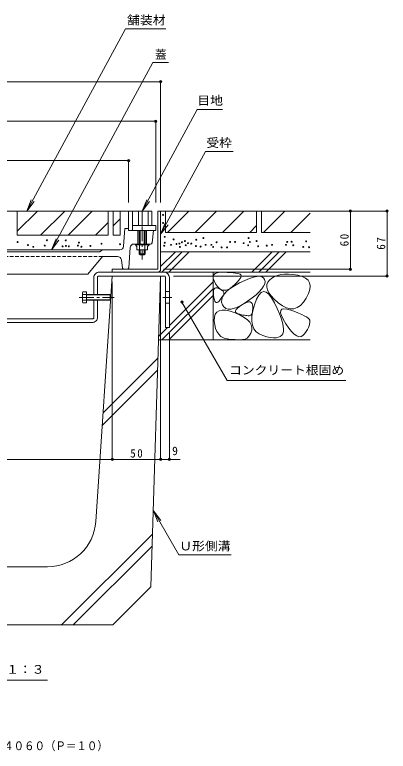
# Model space of a CAD drawing. Units: millimetres at full size, sheet at 1:3. Extents: x -1129 to 1149, y -824 to 763.
# Drawn here: x 635 to 1020, y -810 to -50 of the extents above; entities that cross this region are included whole.
import ezdxf
from ezdxf.enums import TextEntityAlignment as Align

# ---------------------------------------------------------------- set-up
doc = ezdxf.new("R2010")
doc.units = ezdxf.units.MM
doc.header["$LTSCALE"] = 3
doc.header["$PDMODE"] = 32
doc.header["$PDSIZE"] = 2.4
doc.linetypes.add('CHAIN1', pattern=[8, 5, -1, 1, -1])
doc.linetypes.add('DASHED1', pattern=[1.8, 1.2, -0.6])
for name, color, linetype, lineweight in [('4-1', 7, 'Continuous', 9), ('4-2', 3, 'Continuous', 9), ('4-4', 7, 'Continuous', 9), ('4-5', 7, 'Continuous', 9), ('4-8', 3, 'Continuous', 9), ('4-A', 2, 'Continuous', 9), ('4-E', 7, 'Continuous', 9), ('4-F', 6, 'Continuous', 5), ('F-5_F-5ﾚｲﾔ', 2, 'Continuous', 9)]:
    doc.layers.add(name, color=color, linetype=linetype, lineweight=lineweight)
doc.styles.add('ＭＳ ゴシック', font='')
doc.styles.get('ＭＳ ゴシック').set_extended_font_data('MS Gothic')

msp = doc.modelspace()

# ---------------------------------------------------------------- linework, layer by layer
at = {"layer": '4-1'}
for p, q in [((782.34, -312.949), (782.34, -252.949)), ((782.34, -252.949), (785.34, -252.949)), ((785.34, -312.949), (785.34, -252.949)), ((782.34, -312.949), (735.34, -312.949)), ((735.34, -315.949), (735.34, -312.949)), ((782.356, -315.949), (735.34, -315.949))]:
    msp.add_line(p, q, dxfattribs=at)
msp.add_arc((782.34, -312.949), 3, 270, 0, dxfattribs=at)
at = {"layer": '4-2'}
for p, q in [((394.34, -252.949), (776.34, -252.949)), ((752.34, -272.949), (752.34, -252.949)), ((756.34, -272.949), (756.34, -252.949)), ((762.34, -267.949), (762.34, -252.949)), ((766.34, -267.949), (766.34, -252.949)), ((772.34, -267.949), (772.34, -252.949)), ((776.34, -267.949), (776.34, -252.949)), ((747.098, -289.248), (748.471, -270.949)), ((748.471, -270.949), (752.34, -270.949)), ((752.34, -272.949), (780.34, -272.949)), ((756.34, -267.949), (780.34, -267.949)), ((761.84, -272.949), (761.84, -286.949)), ((763.34, -272.949), (763.34, -286.949)), ((764.34, -286.949), (764.34, -272.949)), ((768.34, -286.949), (768.34, -272.949)), ((769.34, -272.949), (769.34, -286.949)), ((770.84, -272.949), (770.84, -286.949)), ((776.504, -285.635), (778.09, -272.949)), ((780.34, -272.949), (780.34, -267.949)), ((775.016, -286.949), (757.922, -286.949)), ((759.34, -286.949), (759.34, -287.749)), ((759.34, -287.749), (773.34, -287.749)), ((759.34, -287.749), (760.815, -289.349)), ((763.578, -287.749), (763.578, -292.949)), ((769.103, -287.749), (769.103, -292.949)), ((773.34, -287.749), (771.865, -289.349)), ((773.34, -286.949), (773.34, -287.749)), ((743.109, -292.949), (427.571, -292.949)), ((722.489, -294.949), (448.191, -294.949)), ((723.114, -294.73), (725.066, -293.168)), ((752.44, -311.556), (753.932, -290.664)), ((763.34, -292.949), (763.34, -296.949)), ((764.34, -292.949), (764.34, -297.949)), ((768.34, -297.949), (768.34, -292.949)), ((769.34, -292.949), (769.34, -296.949)), ((771.865, -289.349), (771.865, -292.949)), ((725.34, -299.949), (710.34, -317.949)), ((725.34, -299.949), (740.908, -299.949)), ((744.862, -303.341), (746.144, -311.677)), ((763.34, -296.949), (769.34, -296.949)), ((763.34, -296.949), (764.34, -297.949)), ((764.34, -297.949), (768.34, -297.949)), ((768.34, -297.949), (769.34, -296.949)), ((710.34, -317.949), (460.34, -317.949)), ((747.627, -312.949), (750.943, -312.949))]:
    msp.add_line(p, q, dxfattribs=at)
at = {"layer": '4-2', "linetype": 'CHAIN1'}
msp.add_line((766.34, -268.949), (766.34, -302.95), dxfattribs=at)
at = {"layer": '4-2', "linetype": 'DASHED1'}
msp.add_line((725.34, -299.949), (445.34, -299.949), dxfattribs=at)
at = {"layer": '4-2'}
msp.add_lwpolyline([(760.815, -289.349), (760.815, -292.949), (771.865, -292.949)], dxfattribs=at)
for centre, radius, start, end in [((757.922, -290.949), 4, 90, 175.91417), ((775.016, -285.449), 1.5, 270, 352.87332), ((722.489, -293.949), 1, 270, 308.66106), ((725.691, -293.949), 1, 90, 128.66106), ((743.109, -288.949), 4, 270, 355.71117), ((740.908, -303.949), 4, 8.746, 90), ((747.627, -311.449), 1.5, 188.74637, 270), ((750.943, -311.449), 1.5, 270, 355.9142)]:
    msp.add_arc(centre, radius, start, end, dxfattribs=at)
at = {"layer": '4-4'}
for p, q in [((385.34, -119.59), (785.34, -119.59)), ((785.34, -118.69), (785.34, -243.949)), ((780.34, -159.327), (780.34, -243.949)), ((390.34, -160.227), (780.34, -160.227)), ((418.34, -200.81), (752.34, -200.81)), ((752.34, -199.91), (752.34, -243.949)), ((1019.808, -252.949), (791.34, -252.949)), ((981.133, -252.949), (981.133, -312.949)), ((1018.908, -252.949), (1018.908, -319.949)), ((982.033, -312.949), (788.34, -312.949)), ((735.34, -510.098), (735.34, -325.949)), ((785.34, -510.098), (785.34, -325.949)), ((1019.808, -319.949), (798.625, -319.949)), ((794.34, -510.098), (794.34, -378.949)), ((735.34, -509.198), (435.34, -509.198)), ((785.34, -509.198), (735.34, -509.198)), ((805.397, -509.198), (785.34, -509.198))]:
    msp.add_line(p, q, dxfattribs=at)
for p in [(785.34, -119.59), (780.34, -160.227), (752.34, -200.81), (981.133, -252.949), (1018.908, -252.949), (981.133, -312.949), (1018.908, -319.949), (735.34, -509.198), (785.34, -509.198), (794.34, -509.198)]:
    msp.add_point(p, dxfattribs=at)
at = {"layer": '4-5'}
for p, q in [((647.138, -252.949), (748.92, -64.793)), ((790.844, -64.793), (748.92, -64.793)), ((672.896, -292.949), (777.374, -99.809)), ((793.598, -99.809), (777.374, -99.809)), ((766.34, -252.949), (823.121, -147.983)), ((849.122, -147.983), (823.121, -147.983)), ((785.34, -276.89), (831.456, -191.639)), ((860.054, -191.639), (831.456, -191.639)), ((647.138, -252.949), (651.922, -241.4)), ((647.138, -252.949), (654.748, -243.032)), ((766.34, -252.949), (771.124, -241.4)), ((766.34, -252.949), (773.95, -243.032)), ((785.34, -276.89), (790.124, -265.342)), ((785.34, -276.89), (792.95, -266.973)), ((672.861, -292.995), (677.645, -281.447)), ((672.861, -292.995), (680.471, -283.078)), ((777.788, -562.141), (785.397, -572.058)), ((777.788, -562.141), (782.571, -573.69)), ((506, -736.862), (668.613, -736.862))]:
    msp.add_line(p, q, dxfattribs=at)
for points in [[(807.216, -346.888), (853.817, -427.602), (976.191, -427.602)], [(777.788, -562.141), (803.967, -607.485), (858.041, -607.485)]]:
    msp.add_lwpolyline(points, dxfattribs=at)
msp.add_point((807.216, -346.888), dxfattribs=at)
at = {"layer": '4-8'}
for p, q in [((721.94, -315.949), (788.74, -315.949)), ((716.34, -338.949), (716.34, -321.549)), ((720.34, -338.949), (720.34, -320.949)), ((721.34, -319.949), (789.34, -319.949)), ((790.34, -320.949), (790.34, -372.949)), ((794.34, -321.549), (794.34, -372.949)), ((716.34, -362.949), (716.34, -344.949)), ((720.34, -362.349), (720.34, -344.949)), ((455.34, -363.949), (715.34, -363.949)), ((714.74, -367.949), (455.94, -367.949)), ((790.34, -372.949), (794.34, -372.949))]:
    msp.add_line(p, q, dxfattribs=at)
at = {"layer": '4-8', "linetype": 'DASHED1'}
for p, q in [((716.749, -338.949), (720.749, -338.949)), ((790.34, -335.949), (794.34, -335.949)), ((716.749, -344.949), (720.749, -344.949)), ((790.34, -347.949), (794.34, -347.949))]:
    msp.add_line(p, q, dxfattribs=at)
at = {"layer": '4-8', "linetype": 'CHAIN1'}
msp.add_line((797.002, -341.949), (787.678, -341.949), dxfattribs=at)
at = {"layer": '4-8'}
for centre, radius, start, end in [((721.94, -321.549), 5.6, 90.00008, 180.00008), ((788.74, -321.549), 5.6, 0.00008, 90.00008), ((721.34, -320.949), 1, 90.00008, 180.00008), ((789.34, -320.949), 1, 0.00008, 90.00008), ((714.74, -362.349), 5.6, 270, 0.00009), ((715.34, -362.949), 1, 270, 0.00009)]:
    msp.add_arc(centre, radius, start, end, dxfattribs=at)
at = {"layer": '4-A'}
for p, q in [((705.158, -336.177), (704.711, -336.95)), ((704.711, -346.95), (704.711, -336.95)), ((705.158, -336.177), (708.711, -336.177)), ((705.158, -339.064), (708.711, -339.064)), ((708.711, -336.177), (708.711, -347.724)), ((708.711, -338.95), (733.17, -338.95)), ((708.711, -339.492), (733.711, -339.492)), ((733.17, -338.95), (733.17, -344.95)), ((733.711, -339.492), (733.17, -338.95)), ((733.711, -344.409), (733.711, -339.492)), ((704.711, -346.95), (705.158, -347.724)), ((705.158, -344.837), (708.711, -344.837)), ((705.158, -347.724), (708.711, -347.724)), ((708.711, -344.409), (733.711, -344.409)), ((708.711, -344.95), (733.17, -344.95)), ((733.711, -344.409), (733.17, -344.95))]:
    msp.add_line(p, q, dxfattribs=at)
at = {"layer": '4-A', "linetype": 'CHAIN1'}
msp.add_line((701.35, -341.95), (737.244, -341.95), dxfattribs=at)
at = {"layer": '4-A'}
for centre, radius, start, end in [((708.109, -337.881), 3.408, 150.00012, 175.61586), ((707.557, -337.53), 2.848, 181.80881, 212.57567), ((714.265, -341.95), 9.553, 162.41215, 197.58807), ((707.557, -346.37), 2.848, 147.42456, 178.19142), ((708.109, -346.02), 3.408, 184.38437, 210.0001)]:
    msp.add_arc(centre, radius, start, end, dxfattribs=at)
at = {"layer": '4-E', "color": 2}
for p, q in [((637.34, -277.949), (637.34, -252.949)), ((637.34, -273.795), (658.186, -252.949)), ((637.34, -252.949), (731.34, -252.949)), ((661.471, -277.949), (686.471, -252.949)), ((689.771, -277.949), (714.77, -252.949)), ((731.34, -252.949), (731.34, -277.949)), ((736.34, -252.949), (736.34, -277.949)), ((743.471, -252.949), (743.471, -277.949)), ((790.34, -252.949), (785.34, -252.949)), ((790.34, -252.949), (790.34, -274.949)), ((884.34, -252.949), (790.34, -252.949)), ((792.487, -274.949), (814.487, -252.949)), ((820.772, -274.949), (842.772, -252.949)), ((849.056, -274.949), (871.056, -252.949)), ((884.34, -252.949), (884.34, -274.949)), ((889.34, -252.949), (889.34, -274.949)), ((939.54, -252.949), (889.34, -252.949)), ((891.487, -274.949), (913.487, -252.949)), ((919.772, -274.949), (939.54, -255.18)), ((718.071, -277.949), (731.34, -264.679)), ((736.34, -268.124), (743.471, -260.993)), ((877.34, -274.949), (884.34, -267.949)), ((637.34, -277.949), (731.34, -277.949)), ((736.34, -277.949), (743.471, -277.949)), ((790.34, -274.949), (884.34, -274.949)), ((889.34, -274.949), (939.54, -274.949)), ((785.34, -294.949), (939.54, -294.949)), ((785.34, -310.136), (800.527, -294.949)), ((786.598, -315.949), (807.598, -294.949)), ((793.669, -315.949), (814.669, -294.949)), ((879.527, -315.949), (900.527, -294.949)), ((886.598, -315.949), (907.598, -294.949)), ((893.669, -315.949), (914.669, -294.949)), ((778.94, -315.949), (939.54, -315.949)), ((839.54, -315.949), (839.54, -385.949)), ((794.34, -371.136), (839.54, -325.936)), ((786.598, -385.949), (839.54, -333.007)), ((793.669, -385.949), (839.54, -340.078)), ((783.403, -382.073), (792.527, -372.949)), ((783.282, -385.949), (939.54, -385.949))]:
    msp.add_line(p, q, dxfattribs=at)
for points in [[(868.062, -318.647), (868.386, -319.314), (868.323, -320.215), (867.873, -321.35), (867.035, -322.718), (865.809, -324.32), (864.195, -326.155), (862.194, -328.224), (859.806, -330.527), (857.267, -332.602), (854.816, -333.991), (852.453, -334.692), (850.177, -334.706), (847.989, -334.033), (845.888, -332.673), (843.875, -330.626), (841.95, -327.891), (840.432, -325.012), (839.643, -322.532), (839.583, -320.449), (840.251, -318.765), (841.647, -317.48), (843.771, -316.592), (846.624, -316.103), (850.206, -316.011), (853.937, -316.147), (857.24, -316.338), (860.115, -316.584), (862.561, -316.886), (864.579, -317.243), (866.168, -317.656), (867.329, -318.123)], [(906.512, -347.565), (910.851, -350.732), (914.987, -352.818), (918.921, -353.822), (922.652, -353.745), (926.181, -352.586), (929.507, -350.346), (932.631, -347.024), (935.552, -342.621), (937.881, -337.928), (939.227, -333.738), (939.591, -330.05), (938.972, -326.865), (937.371, -324.182), (934.787, -322.002), (931.221, -320.324), (926.672, -319.149), (921.808, -318.417), (917.297, -318.072), (913.138, -318.111), (909.332, -318.537), (905.878, -319.347), (902.777, -320.544), (900.028, -322.125), (897.632, -324.093), (895.828, -326.349), (894.857, -328.8), (894.718, -331.443), (895.412, -334.281), (896.938, -337.311), (899.297, -340.536), (902.488, -343.953)], [(892.592, -323.565), (892.986, -325.69), (892.631, -328.011), (891.528, -330.526), (889.676, -333.237), (887.076, -336.142), (883.727, -339.243), (879.63, -342.538), (874.784, -346.029), (869.814, -349.224), (865.343, -351.633), (861.372, -353.256), (857.9, -354.093), (854.928, -354.144), (852.455, -353.409), (850.482, -351.888), (849.008, -349.581), (848.215, -346.867), (848.285, -344.127), (849.217, -341.359), (851.012, -338.565), (853.669, -335.743), (857.189, -332.895), (861.571, -330.019), (866.816, -327.117), (872.185, -324.51), (876.941, -322.521), (881.083, -321.15), (884.612, -320.397), (887.527, -320.262), (889.829, -320.745), (891.517, -321.846)], [(850.448, -338.562), (850.092, -339.323), (849.654, -340.136), (849.133, -340.999), (848.53, -341.914), (847.843, -342.88), (847.074, -343.897), (846.222, -344.966), (845.287, -346.085), (844.35, -346.995), (843.49, -347.434), (842.707, -347.402), (842.002, -346.899), (841.374, -345.926), (840.823, -344.482), (840.35, -342.568), (839.954, -340.182), (839.723, -337.772), (839.741, -335.781), (840.011, -334.211), (840.53, -333.061), (841.301, -332.33), (842.322, -332.02), (843.593, -332.13), (845.115, -332.659), (846.64, -333.399), (847.919, -334.138), (848.954, -334.877), (849.743, -335.615), (850.287, -336.352), (850.586, -337.089), (850.639, -337.826)], [(911.32, -379.42), (911.942, -377.317), (912.079, -374.68), (911.732, -371.509), (910.9, -367.804), (909.584, -363.565), (907.783, -358.792), (905.498, -353.485), (902.728, -347.644), (899.77, -342.331), (896.92, -338.605), (894.178, -336.469), (891.544, -335.92), (889.018, -336.961), (886.6, -339.589), (884.29, -343.807), (882.088, -349.612), (880.343, -355.884), (879.403, -361.498), (879.269, -366.456), (879.94, -370.756), (881.417, -374.4), (883.699, -377.386), (886.787, -379.716), (890.68, -381.388), (894.762, -382.534), (898.414, -383.281), (901.638, -383.632), (904.432, -383.584), (906.798, -383.14), (908.734, -382.297), (910.242, -381.058)], [(876.516, -360.854), (875.466, -360.853), (874.314, -360.786), (873.06, -360.652), (871.705, -360.452), (870.248, -360.184), (868.689, -359.85), (867.029, -359.449), (865.267, -358.982), (863.741, -358.4), (862.79, -357.658), (862.412, -356.754), (862.609, -355.69), (863.38, -354.464), (864.724, -353.078), (866.643, -351.53), (869.137, -349.822), (871.745, -348.286), (874.01, -347.256), (875.932, -346.731), (877.509, -346.712), (878.744, -347.199), (879.635, -348.192), (880.182, -349.69), (880.386, -351.694), (880.353, -353.812), (880.192, -355.652), (879.902, -357.214), (879.483, -358.498), (878.934, -359.504), (878.257, -360.232), (877.451, -360.682)], [(939.063, -365.578), (939.286, -366.721), (939.259, -368.035), (938.983, -369.521), (938.457, -371.177), (937.682, -373.005), (936.657, -375.004), (935.383, -377.174), (933.859, -379.516), (932.112, -381.477), (930.17, -382.508), (928.032, -382.607), (925.697, -381.775), (923.167, -380.013), (920.441, -377.319), (917.519, -373.694), (914.401, -369.138), (911.668, -364.526), (909.902, -360.735), (909.103, -357.763), (909.27, -355.61), (910.404, -354.278), (912.504, -353.765), (915.572, -354.073), (919.605, -355.2), (923.862, -356.707), (927.597, -358.154), (930.811, -359.541), (933.504, -360.868), (935.675, -362.135), (937.326, -363.343), (938.455, -364.49)]]:
    msp.add_lwpolyline(points, close=True, dxfattribs=at)
for points in [[(847.413, -382.346), (845.18, -379.953), (843.393, -377.15), (842.051, -373.938), (841.155, -370.316), (840.704, -366.285), (840.839, -362.45), (841.7, -359.418), (843.287, -357.188), (845.6, -355.761), (848.639, -355.136), (852.404, -355.314), (856.895, -356.294), (862.112, -358.077), (867.246, -360.313), (871.487, -362.652), (874.836, -365.094), (877.292, -367.641), (878.856, -370.29), (879.527, -373.044), (879.306, -375.901), (878.192, -378.861)], [(878.192, -378.861), (876.492, -381.624), (874.514, -383.892)], [(847.413, -382.346), (850.916, -383.97), (855.648, -385.022)], [(855.648, -385.022), (858.722, -385.386), (862.12, -385.547), (865.84, -385.709)], [(874.514, -383.892), (872.554, -384.941), (869.885, -385.507), (865.84, -385.709)]]:
    msp.add_lwpolyline(points, dxfattribs=at)
at = {"layer": '4-E'}
for centre in [(787.843, -256.957), (787.843, -265.218), (789.505, -279.522), (829.506, -280.826), (876.028, -280.826), (637.817, -284.898), (648.469, -288.054), (665.714, -288.523), (668.053, -283.1), (687.475, -283.245), (687.653, -288.906), (700.066, -288.619), (701.015, -285.525), (712.851, -288.912), (724.322, -286.663), (743.523, -287.228), (789.071, -288.652), (789.505, -285.609), (796.027, -287.783), (798.636, -282.13), (801.68, -286.913), (804.723, -286.478), (807.332, -285.174), (810.375, -283.87), (811.245, -288.217), (813.419, -286.043), (816.897, -286.478), (821.68, -289.087), (822.115, -282.565), (831.68, -287.783), (837.767, -287.783), (842.984, -285.174), (856.898, -284.739), (862.115, -284.739), (870.811, -286.043), (875.594, -288.217), (877.333, -284.739), (884.289, -283.87), (885.904, -289.192), (894.701, -288.626), (900.262, -287.762), (914.61, -287.762), (915.914, -284.719), (920.47, -284.626), (922.116, -288.217), (935.417, -284.243), (653.974, -289.827), (684.211, -289.462), (690.621, -289.38), (703.63, -289.812), (805.158, -289.957), (826.462, -289.522), (839.506, -289.957), (848.202, -290.391), (853.854, -290.391), (932.373, -289.896), (938.46, -290.33)]:
    msp.add_circle(centre, 0.5, dxfattribs=at)
at = {"layer": '4-F'}
for p, q in [((718.47, -573.271), (735.34, -319.949)), ((785.34, -319.949), (735.34, -319.949)), ((775.34, -640.638), (785.34, -319.949)), ((725.932, -461.22), (782.705, -404.447)), ((725.074, -474.099), (782.318, -416.855)), ((683.203, -679.949), (777.04, -586.112)), ((695.224, -679.949), (776.653, -598.52)), ((668.58, -619.949), (502.1, -619.949)), ((736.029, -679.949), (775.34, -640.638)), ((434.651, -679.949), (733.536, -679.949)), ((733.536, -679.949), (736.029, -679.949))]:
    msp.add_line(p, q, dxfattribs=at)
msp.add_arc((668.58, -569.949), 50, 270, 356.19, dxfattribs=at)

# ---------------------------------------------------------------- texts
at = {"layer": '4-4', "color": 2, "style": 'ＭＳ ゴシック'}
msp.add_text('9', height=8.798, dxfattribs=at).set_placement((797.15, -507.398), align=Align.BOTTOM_LEFT)
at = {"layer": '4-4', "color": 2, "char_height": 8.798, "attachment_point": 7, "rotation": 90, "style": 'ＭＳ ゴシック'}
for s, insert in [('\\T1.27;\\W0.95;60', (979.333, -289.324)), ('\\T1.27;\\W0.95;67', (1017.108, -292.824))]:
    msp.add_mtext(s, dxfattribs=dict(at, insert=insert))
at = {"layer": '4-4', "color": 2, "insert": (753.965, -507.398), "char_height": 8.798, "attachment_point": 7, "style": 'ＭＳ ゴシック'}
msp.add_mtext('\\T1.27;\\W0.95;50', dxfattribs=at)
at = {"layer": '4-5', "color": 2, "style": 'ＭＳ ゴシック', "width": 1.1}
for s, p in [('舗装材', (750.768, -63.118)), ('目地', (823.26, -145.975)), ('受枠', (832.459, -189.631)), ('コンクリート根固め', (855.855, -424.13)), ('Ｕ形側溝', (804.574, -605.633)), ('Ｂ－Ｂ断面図\u3000Ｓ＝１：３', (507.068, -732.905))]:
    msp.add_text(s, height=8.798, dxfattribs=at).set_placement(p, align=Align.BOTTOM_LEFT)
at = {"layer": '4-5', "color": 2, "style": 'ＭＳ ゴシック'}
msp.add_text('蓋', height=8.798, dxfattribs=at).set_placement((779.423, -98.418), align=Align.BOTTOM_LEFT)
at = {"layer": 'F-5_F-5ﾚｲﾔ', "style": 'ＭＳ ゴシック', "width": 0.9}
msp.add_text('Ｕ字溝用\u3000ステンレス目地付\u3000鋳鉄製蓋\u3000側溝用\u3000タイル用\u3000充填深さ40mm ＳＥＭ－２－４０６０（Ｐ＝１０）', height=8.798, dxfattribs=at).set_placement((185.519, -811.723), align=Align.BOTTOM_LEFT)

doc.saveas('drawing.dxf')
